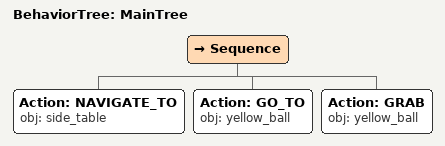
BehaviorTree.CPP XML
<root main_tree_to_execute="MainTree">
  <BehaviorTree ID="MainTree">
    <Sequence>
      <!-- Navigate to side_table -->
      <Action ID="NAVIGATE_TO" obj="side_table" />
      <!-- Go to yellow_ball -->
      <Action ID="GO_TO" obj="yellow_ball" />
      <!-- Grab yellow_ball -->
      <Action ID="GRAB" obj="yellow_ball" />
    </Sequence>
  </BehaviorTree>
</root>
